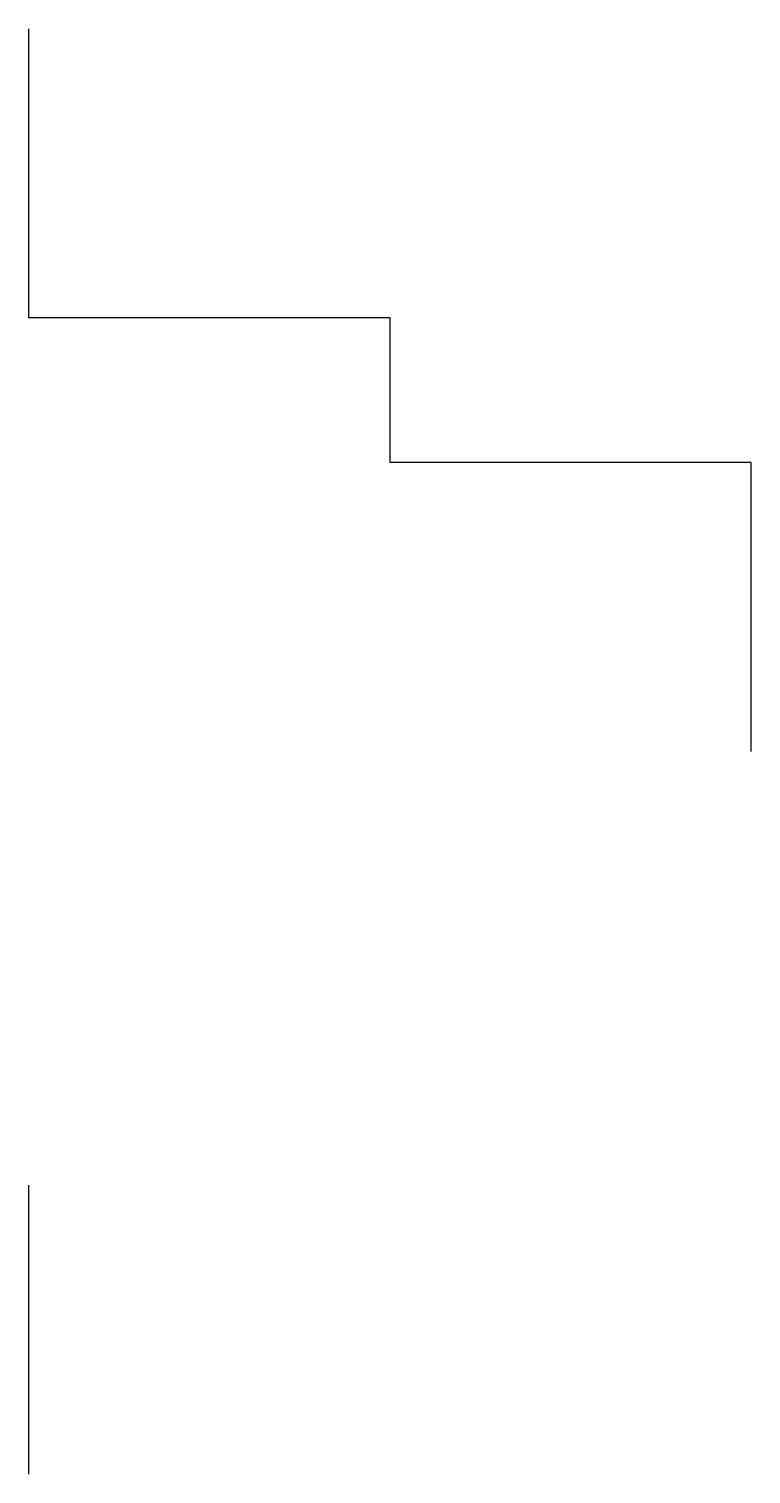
# Model space of a CAD drawing. Header units: metres. Extents: x -50 to 0, y -50 to 50.
import ezdxf

# ---------------------------------------------------------------- set-up
doc = ezdxf.new("R2010")
doc.units = ezdxf.units.M

msp = doc.modelspace()

# ---------------------------------------------------------------- linework, layer by layer
for p, q in [((-50, 30), (-50, 50)), ((-25, 30), (-50, 30)), ((-25, 20), (-25, 30)), ((0, 20), (-25, 20)), ((0, 0), (0, 20)), ((-50, -50), (-50, -30))]:
    msp.add_line(p, q)

doc.saveas('drawing.dxf')
